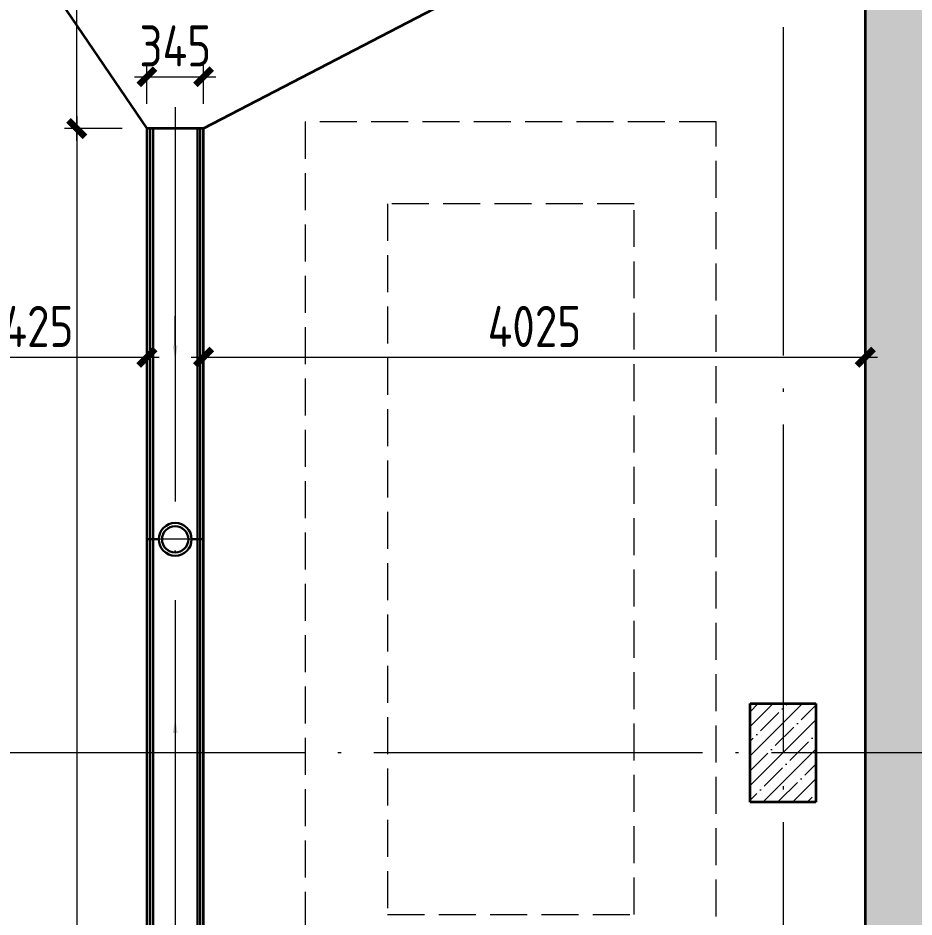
# Model space of a CAD drawing. Extents: x -965262 to 1142518, y -357520 to 71675.
# Drawn here: x 108265 to 113720, y -206151 to -200679 of the extents above; entities that cross this region are included whole.
import ezdxf

# ---------------------------------------------------------------- set-up
doc = ezdxf.new("R2010")
doc.units = 0
doc.header["$LTSCALE"] = 10
for name, pattern in [('ACAD_ISO04W100', [30, 24, -3, 0, -3]), ('AM_DIN_F_W050x2', [3.125, 2.25, -0.875]), ('DOTE', [2.42, 2, -0.2, 0.02, -0.2])]:
    doc.linetypes.add(name, pattern=pattern)
doc.layers.get('0').update_dxf_attribs({"linetype": 'CONTINUOUS', "lineweight": 30})
doc.layers.get('Defpoints').update_dxf_attribs({"linetype": 'CONTINUOUS'})
for name, color, linetype, lineweight in [('DOTE', 7, 'DOTE', 9), ('полы', 3, 'CONTINUOUS', 35), ('Полы_лотки', 7, 'CONTINUOUS', 30)]:
    doc.layers.add(name, color=color, linetype=linetype, lineweight=lineweight)
doc.styles.add('ГОСТ 2м', font='isocpeur.ttf', dxfattribs={"width": 0.8, "height": 250})
doc.dimstyles.new('ГОСТ 2м', dxfattribs={"dimtxt": 250, "dimasz": 100, "dimexe": 75, "dimexo": 150, "dimgap": 62.5, "dimtad": 1, "dimdec": 0, "dimtxsty": 'ГОСТ 2м', "dimblk": 'ARCHTICK', "dimcen": 150, "dimdle": 75, "dimclrd": 256, "dimclre": 256, "dimclrt": 256, "dimadec": 0, "dimazin": 0, "dimtfac": 1, "dimtdec": 0, "dimtmove": 0, "dimatfit": 3, "dimldrblk": 'OBLIQUE', "dimfxl": 1, "dimlwd": 15, "dimlwe": 15, "dimarcsym": 0})

# ---------------------------------------------------------------- blocks, each defined once
blk = doc.blocks.new('_ArchTick')
at = {"color": 0, "linetype": 'ByBlock', "lineweight": 0, "const_width": 0.4}
blk.add_lwpolyline([(-0.5, -0.5), (0.5, 0.5)], dxfattribs=at)
blk = doc.blocks.new('*D1122')
at = {"lineweight": 15, "ltscale": 50, "transparency": 16777216}
for p, q in [((107623, -202593.8), (107623, -202668.8)), ((109050.5, -202593.8), (109050.5, -202668.8)), ((107548, -202743.8), (109125.5, -202743.8))]:
    blk.add_line(p, q, dxfattribs=at)
at = {"layer": 'Defpoints', "color": 0, "lineweight": 15, "ltscale": 50, "transparency": 16777216}
for p in [(107623, -202743.8), (109050.5, -202743.8), (109050.5, -202743.8)]:
    blk.add_point(p, dxfattribs=at)
at = {"lineweight": 15, "ltscale": 50, "transparency": 16777216, "xscale": 100, "yscale": 100, "zscale": 100, "rotation": 180}
blk.add_blockref('_ArchTick', (107623, -202743.8), dxfattribs=at)
at = {"lineweight": 15, "ltscale": 50, "transparency": 16777216, "xscale": 100, "yscale": 100, "zscale": 100}
blk.add_blockref('_ArchTick', (109050.5, -202743.8), dxfattribs=at)
at = {"lineweight": 15, "ltscale": 50, "transparency": 16777216, "insert": (108336.7, -202556.3), "char_height": 250, "attachment_point": 5, "style": 'ГОСТ 2м'}
blk.add_mtext('1425', dxfattribs=at)
blk = doc.blocks.new('_Oblique')
at = {"color": 0, "linetype": 'ByBlock', "lineweight": -2}
blk.add_line((-0.5, -0.5), (0.5, 0.5), dxfattribs=at)
blk = doc.blocks.new('*D1123')
at = {"lineweight": 15, "ltscale": 50, "transparency": 16777216}
for p, q in [((109050.5, -201202.1), (109050.5, -200961.2)), ((109395.5, -201202.1), (109395.5, -200961.2)), ((108975.5, -201036.2), (109470.5, -201036.2))]:
    blk.add_line(p, q, dxfattribs=at)
at = {"layer": 'Defpoints', "color": 0, "ltscale": 50, "transparency": 16777216}
for p in [(109395.5, -201036.2), (109050.5, -201352.1), (109395.5, -201352.1, 0)]:
    blk.add_point(p, dxfattribs=at)
at = {"lineweight": 15, "ltscale": 50, "transparency": 16777216, "xscale": 100, "yscale": 100, "zscale": 100, "rotation": 180}
blk.add_blockref('_ArchTick', (109050.5, -201036.2), dxfattribs=at)
at = {"lineweight": 15, "ltscale": 50, "transparency": 16777216, "xscale": 100, "yscale": 100, "zscale": 100}
blk.add_blockref('_ArchTick', (109395.5, -201036.2), dxfattribs=at)
at = {"lineweight": 15, "ltscale": 50, "transparency": 16777216, "insert": (109223, -200848.7), "char_height": 250, "attachment_point": 5, "style": 'ГОСТ 2м'}
blk.add_mtext('345', dxfattribs=at)
blk = doc.blocks.new('*D1124')
at = {"lineweight": 15, "ltscale": 50, "transparency": 16777216}
for p, q in [((109395.5, -202593.8), (109395.5, -202668.8)), ((113423, -202593.8), (113423, -202668.8)), ((109320.5, -202743.8), (113498, -202743.8))]:
    blk.add_line(p, q, dxfattribs=at)
at = {"layer": 'Defpoints', "color": 0, "lineweight": 15, "ltscale": 50, "transparency": 16777216}
for p in [(109395.5, -202743.8), (113423, -202743.8), (113423, -202743.8)]:
    blk.add_point(p, dxfattribs=at)
at = {"lineweight": 15, "ltscale": 50, "transparency": 16777216, "xscale": 100, "yscale": 100, "zscale": 100, "rotation": 180}
blk.add_blockref('_ArchTick', (109395.5, -202743.8), dxfattribs=at)
at = {"lineweight": 15, "ltscale": 50, "transparency": 16777216, "xscale": 100, "yscale": 100, "zscale": 100}
blk.add_blockref('_ArchTick', (113423, -202743.8), dxfattribs=at)
at = {"lineweight": 15, "ltscale": 50, "transparency": 16777216, "insert": (111409.2, -202556.3), "char_height": 250, "attachment_point": 5, "style": 'ГОСТ 2м'}
blk.add_mtext('4025', dxfattribs=at)
blk = doc.blocks.new('*D1256')
at = {"lineweight": 15, "ltscale": 50, "transparency": 16777216}
for p, q in [((108623, -201427.1), (108623, -199077.1)), ((108900.5, -199152.1), (108548, -199152.1)), ((108900.5, -201352.1), (108548, -201352.1))]:
    blk.add_line(p, q, dxfattribs=at)
at = {"layer": 'Defpoints', "color": 0, "lineweight": 15, "ltscale": 50, "transparency": 16777216}
for p in [(108623, -199152.1), (109050.5, -199152.1), (109050.5, -201352.1, 0)]:
    blk.add_point(p, dxfattribs=at)
at = {"lineweight": 15, "ltscale": 50, "transparency": 16777216, "xscale": 100, "yscale": 100, "zscale": 100}
for p, rotation in [((108623, -199152.1), 90), ((108623, -201352.1), 270)]:
    blk.add_blockref('_ArchTick', p, dxfattribs=dict(at, rotation=rotation))
at = {"lineweight": 15, "ltscale": 50, "transparency": 16777216, "insert": (108435.5, -200252.1), "char_height": 250, "attachment_point": 5, "rotation": 90, "style": 'ГОСТ 2м'}
blk.add_mtext('2200', dxfattribs=at)
blk = doc.blocks.new('*D1257')
at = {"lineweight": 15, "ltscale": 50, "transparency": 16777216}
for p, q in [((108623, -201277.1), (108623, -216427.1)), ((108900.5, -201352.1), (108548, -201352.1)), ((108900.5, -216352.1), (108548, -216352.1))]:
    blk.add_line(p, q, dxfattribs=at)
at = {"layer": 'Defpoints', "color": 0, "lineweight": 15, "ltscale": 50, "transparency": 16777216}
for p in [(109050.5, -201352.1, 0), (108623, -216352.1), (109050.5, -216352.1, 0)]:
    blk.add_point(p, dxfattribs=at)
at = {"lineweight": 15, "ltscale": 50, "transparency": 16777216, "xscale": 100, "yscale": 100, "zscale": 100}
for p, rotation in [((108623, -201352.1), 90), ((108623, -216352.1), 270)]:
    blk.add_blockref('_ArchTick', p, dxfattribs=dict(at, rotation=rotation))
at = {"lineweight": 15, "ltscale": 50, "transparency": 16777216, "insert": (108435.5, -208363.2), "char_height": 250, "attachment_point": 5, "rotation": 90, "style": 'ГОСТ 2м'}
blk.add_mtext('15000', dxfattribs=at)

msp = doc.modelspace()

# ---------------------------------------------------------------- hatches: boundary and pattern name
at = {"lineweight": 15}
h = msp.add_hatch(dxfattribs=at)
h.set_pattern_fill('ANSI35', scale=40, style=0)
h.set_pattern_definition([(45, (79670.67, -272886.6), (-179.6051, 179.6051), []), (45, (79850.27, -272886.6), (-179.6051, 179.6051), [317.5, -63.5, 0, -63.5])])
h.paths.add_polyline_path([(123552.6, -223302.1), (123399.4, -223302.1), (121242.6, -223307.6), (121242.6, -223702.1), (123552.6, -223702.1)])
h.paths.add_polyline_path([(114412.6, -223702.1), (113422.6, -223702.1), (113422.6, -198602.1), (114502.9, -198602.1), (114502.9, -199002.1), (113802.6, -199002.1), (113802.6, -223302.1), (114412.6, -223302.1)])
h.paths.add_polyline_path([(115412.6, -223702.1), (117552.6, -223702.1), (117552.6, -223302.1), (115412.6, -223302.1)])
h.paths.add_polyline_path([(119352.6, -223707.6), (120242.6, -223702.1), (120242.6, -223302.1), (119352.6, -223307.6)])
h.paths.add_polyline_path([(125352.6, -223702.1), (125352.6, -223302.1), (126102.6, -223302.1), (126102.6, -222552.3), (126502.6, -222552.3), (126502.6, -223701.7), (125352.6, -223702.1)])
h.paths.add_polyline_path([(126102.6, -220752.1), (126502.6, -220752.1), (126502.6, -219552.1), (126102.6, -219552.1)])
h.paths.add_polyline_path([(126102.6, -217752.3), (126502.6, -217752.3), (126502.6, -216552.3), (126102.6, -216552.3)])
h.paths.add_polyline_path([(126102.6, -214752.3), (126502.6, -214752.3), (126502.6, -213552.3), (126102.6, -213552.3)])
h.paths.add_polyline_path([(126102.6, -211752.3), (126502.6, -211752.3), (126502.6, -210552.3), (126102.6, -210552.3)])
h.paths.add_polyline_path([(126102.6, -208752.1), (126502.6, -208752.1), (126502.6, -207552.1), (126102.6, -207552.1)])
h.paths.add_polyline_path([(126102.6, -205752.1), (126502.6, -205752.1), (126502.6, -204552.1), (126102.6, -204552.1)])
h.paths.add_polyline_path([(126102.6, -202752.1), (126502.6, -202752.1), (126502.6, -201552.1), (126102.6, -201552.1)])
h.paths.add_polyline_path([(126102.6, -199752.3), (126102.6, -199002.1), (125351.8, -199002.1), (125352.6, -198602.1), (126502.6, -198602.1), (126502.6, -199752.1), (126102.6, -199752.1)])
h.paths.add_polyline_path([(122351.8, -199002.1), (123551.8, -199002.1), (123551.8, -198602.1), (122351.8, -198602.1)])
h.paths.add_polyline_path([(115402.9, -198997.6), (120552.6, -198997.6), (120552.6, -198602.1), (115402.9, -198602.1)])
h = msp.add_hatch(dxfattribs=at)
h.set_pattern_fill('ANSI35', scale=20, style=0)
h.set_pattern_definition([(45, (79670.67, -272886.6), (-89.80256, 89.80256), []), (45, (79760.47, -272886.6), (-89.80256, 89.80256), [158.75, -31.75, 0, -31.75])])
h.paths.add_polyline_path([(113122.6, -204852.1), (112722.6, -204852.1), (112722.6, -205452.1), (113122.6, -205452.1)])

# ---------------------------------------------------------------- linework, layer by layer
at = {"color": 7, "extrusion": (0, 0, -1)}
msp.add_line((113422.6, -223752.1, -1451.3), (113422.6, -198602.1, -3259.8), dxfattribs=at)
at = {"color": 2, "linetype": 'AM_DIN_F_W050x2', "lineweight": 15, "ltscale": 10, "elevation": -4711.1}
for points in [[(110014.6, -211460.1), (112515.6, -211460.1), (112515.6, -201310.1), (110014.6, -201310.1)], [(110014.6, -211460.1), (112515.6, -211460.1), (112515.6, -201310.1), (110014.6, -201310.1)], [(110514.6, -206135.1), (112015.6, -206135.1), (112015.6, -201810.1), (110514.6, -201810.1)], [(110514.6, -206135.1), (112015.6, -206135.1), (112015.6, -201810.1), (110514.6, -201810.1)]]:
    msp.add_lwpolyline(points, close=True, dxfattribs=at)
at = {"layer": 'DOTE', "color": 7, "ltscale": 100, "extrusion": (0, -1, 0)}
for p, q in [((112922.6, -186214.1, -4711.1), (112922.6, -235835, -3259.8)), ((113422.6, -186214.1, -4711.1), (113422.6, -237487.4, -4711.1))]:
    msp.add_line(p, q, dxfattribs=at)
at = {"layer": 'DOTE', "color": 7, "ltscale": 100}
msp.add_line((126952.6, -205152.1, -4711.1), (55067.3, -205152.1, -4711.1), dxfattribs=at)
at = {"layer": 'полы', "ltscale": 100}
for p, q in [((113423, -199152.1, -4711.1), (113423, -223152.1, -4711.1)), ((107622.6, -199252.1, -1451.3), (109050.5, -201352.1, -4711.1)), ((112723, -199616.9, -4711.1), (109395.5, -201352.1, -4711.1))]:
    msp.add_line(p, q, dxfattribs=at)
at = {"layer": 'полы', "ltscale": 50}
for p, q in [((112723, -205451.7, -4711.1), (112723, -204851.7, -4711.1)), ((112723, -204851.7, -4711.1), (113123, -204851.7, -4711.1)), ((113123, -204851.7, -4711.1), (113123, -205451.7, -4711.1)), ((113123, -205451.7, -4711.1), (112723, -205451.7, -4711.1))]:
    msp.add_line(p, q, dxfattribs=at)
at = {"layer": 'полы', "ltscale": 100, "elevation": -4711.1}
msp.add_lwpolyline([(109050.5, -216352.1), (109395.5, -216352.1), (109395.5, -201352.1), (109050.5, -201352.1)], close=True, dxfattribs=at)
at = {"layer": 'Полы_лотки', "color": 1, "linetype": 'ACAD_ISO04W100', "lineweight": 9, "ltscale": 10}
for p, q in [((109222.5, -201222.1, -3259.8), (109222.5, -216482.2, -3259.8)), ((109370.8, -203852.1, -3259.8), (109074.2, -203852.1, -3259.8))]:
    msp.add_line(p, q, dxfattribs=at)
at = {"layer": 'Полы_лотки', "color": 5}
for p, q in [((109050, -201352.1, -3259.8), (109050, -216352.1, -3259.8)), ((109395, -201352.1, -3259.8), (109050, -201352.1, -3259.8)), ((109070, -201352.1, -3259.8), (109070, -216352.1, -3259.8)), ((109087.5, -201352.1, -3259.8), (109087.5, -216352.1, -3259.8)), ((109357.5, -201352.1, -3259.8), (109357.5, -216352.1, -3259.8)), ((109375, -201352.1, -3259.8), (109375, -216352.1, -3259.8)), ((109395, -201352.1, -3259.8), (109395, -216352.1, -3259.8)), ((109122.5, -203852.1, -3259.8), (109050, -203852.1, -3259.8)), ((109395, -203852.1, -3259.8), (109322.5, -203852.1, -3259.8))]:
    msp.add_line(p, q, dxfattribs=at)
at = {"layer": 'Полы_лотки', "lineweight": 15}
for p, q in [((109222.5, -202672.5, -3259.8), (109222.5, -202491.6, -3259.8)), ((109222.5, -205031.8, -3259.8), (109222.5, -205212.6, -3259.8))]:
    msp.add_line(p, q, dxfattribs=at)
at = {"layer": 'Полы_лотки', "color": 5, "ltscale": 50}
msp.add_circle((109222.5, -203852.1, -3259.8), 100, dxfattribs=at)
at = {"layer": 'Полы_лотки', "color": 5}
msp.add_circle((109222.5, -203852.1, -3259.8), 80, dxfattribs=at)
at = {"layer": 'Полы_лотки', "lineweight": 15}
for points in [[(109237.5, -202672.5, -3259.8), (109207.5, -202672.5, -3259.8), (109222.5, -202762.5, -3259.8)], [(109237.5, -205031.8, -3259.8), (109207.5, -205031.8, -3259.8), (109222.5, -204941.8, -3259.8)]]:
    msp.add_solid(points, dxfattribs=at)

# ---------------------------------------------------------------- dimensions: what is measured, and where the dimension line sits
at = {"lineweight": 15, "ltscale": 50}
dim = msp.add_linear_dim(base=(108623, -199152.1, -4711.1), p1=(109050.5, -201352.1, -4711.1), p2=(109050.5, -199152.1, -4711.1), angle=90, dimstyle='ГОСТ 2м', dxfattribs=at)
dim.commit()
dim.dimension.update_dxf_attribs({"geometry": '*D1256', "text_midpoint": (108435.5, -200252.1, -4711.1)})
dim = msp.add_linear_dim(base=(109395.5, -201036.2, -4711.1), p1=(109050.5, -201352.1, -4711.1), p2=(109395.5, -201352.1, -4711.1), dimstyle='ГОСТ 2м', dxfattribs=at)
dim.commit()
dim.dimension.update_dxf_attribs({"geometry": '*D1123', "text_midpoint": (109223, -201036.2, -4711.1), "dimtype": 160})
dim = msp.add_linear_dim(base=(108623, -216352.1, -4711.1), p1=(109050.5, -201352.1, -4711.1), p2=(109050.5, -216352.1, -4711.1), angle=90, dimstyle='ГОСТ 2м', dxfattribs=at)
dim.commit()
dim.dimension.update_dxf_attribs({"geometry": '*D1257', "text_midpoint": (108623, -208363.2, -4711.1), "dimtype": 160})
for base, p1, p2, text, picture, middle in [((109050.5, -202743.8, -4711.1), (107623, -202743.8, -4711.1), (109050.5, -202743.8, -4711.1), '1425', '*D1122', (108336.7, -202556.3, -4711.1)), ((113423, -202743.8, -4711.1), (109395.5, -202743.8, -4711.1), (113423, -202743.8, -4711.1), '4025', '*D1124', (111409.2, -202556.3, -4711.1))]:
    dim = msp.add_linear_dim(base=base, p1=p1, p2=p2, text=text, dimstyle='ГОСТ 2м', dxfattribs=at)
    dim.commit()
    dim.dimension.update_dxf_attribs({"geometry": picture, "text_midpoint": middle})

doc.saveas('drawing.dxf')
